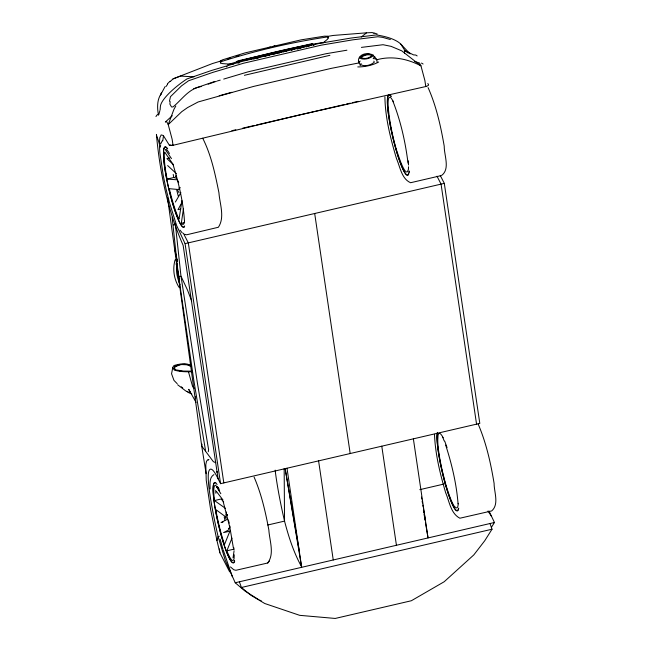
<?xml version="1.0" encoding="UTF-8"?>
<svg xmlns="http://www.w3.org/2000/svg" width="651" height="651" viewBox="0 0 651 651"><rect width="100%" height="100%" fill="white"/><g stroke="black" fill="none" stroke-linecap="round" stroke-linejoin="round"><path stroke-width="0.98" d="M175.851 176.958L176.185 175.29M229.193 528.799L229.518 527.131M384.904 96.853C385.213 117.945 390.584 138.663 396.549 158.779C400.137 166.908 401.504 178.732 410.569 182.728L440.662 175.729M234.262 554.798L234.051 558.721A37.058 5.298 76.9 0 1 226.865 550.795L231.968 538.117M160.113 109.946L160.358 106.731A38.149 10.31 -33.7 0 1 186.91 78.95L211.298 70.544L242.026 61.397L319.787 43.316L351.084 38.043L376.262 34.934A38.149 13.541 2.3 0 1 402.058 45.676M162.766 140.86L163.417 136.205M160.415 147.142L160.651 144.717M208.296 451.729L208.589 449.581L197.489 383.529L181.019 276.244L187.537 290.151L191.728 301.112M158.771 114.633L159.869 110.711M184.184 222.642L181.312 223.309L183.444 208.694M233.042 557.834L234.035 551.096M202.022 444.169L201.72 446.098L206.123 473.708M181.971 200.598L179.033 219.208A38.295 5.468 76.9 0 1 169.309 188.692L178.984 189.571M228.599 528.978L229.298 528.002L229.274 528.962M301.747 47.637L299.688 48.508M176.128 264.379L176.746 260.945M172.702 367.896L171.555 373.78L173.98 380.396L177.186 383.667M291.567 50.29C291.697 49.46 294.252 47.962 294.342 49.167M245.232 60.218L246.9 59.835M156.541 134.399A2.059 1.359 -5.8 0 0 156.427 134.79C159.926 172.605 167.73 210.485 183.134 245.346L218.109 478.867L218.41 478.371A2.059 1.017 -8.4 0 0 218.175 478.664M170.163 101.564L169.887 104.103L171.514 106.943L172.995 106.951C182.06 99.603 188.823 88.341 201.509 86.493M177.031 263.777C175.436 270.743 177.357 278.278 180.042 284.764M269.644 47.629L268.261 47.564L270.425 47.1M273.713 46.563L273.135 46.563M274.689 46.514L274.934 45.887L272.777 46.547M217.133 472.276L216.71 471.446L217.157 472.17A2.059 1.017 -8.4 0 1 217.434 471.772M229.673 571.912L219.867 552.74L216.954 540.566L218.109 536.554A86.062 12.296 76.9 0 1 213.943 517.342L213.202 513.566A86.062 12.296 76.9 0 1 209.557 492.042A44.447 6.347 76.9 0 1 208.873 471.145A65.002 9.285 76.9 0 1 217.686 478.037L220.567 483.669L479.803 423.394L444.308 183.37L440.255 175.453M281.216 52.511C278.864 51.006 273.892 54.513 274.047 53.52M288.19 50.298L283.779 51.128L283.746 51.828M155.955 116.578L156.842 115.154L158.746 114.063M161.481 92.637L160.455 95.152L165.069 86.616M229.974 530.964L224.497 544.553A38.946 5.566 76.9 0 1 215.79 509.546L225.433 516.682M230.478 566.94L233.774 569.755L235.914 570.284L267.74 562.993C274.738 553.667 269.465 540.574 268.863 530.036C265.527 512.012 261.409 493.938 254.085 477.077M160.83 94.2C156.883 100.441 157.192 108.188 158.486 115.186M237.997 61.544L311.951 44.211L237.997 61.544A1.514 0.505 -10.1 0 1 238.347 61.43M260.53 56.889L264.916 55.522A2.14 0.716 -10.1 0 1 266.894 55.498L267.284 55.652M303.976 47.344C303.35 45.603 295.676 47.206 297.865 48.939M297.393 48.003L297.906 49.142M226.385 512.028L226.32 514.046L227.468 515.332M233.091 64.335L222.439 63.611L220.713 63.025L220.168 61.218L222.3 59.908L245.053 52.894L301.201 39.841L324.45 36.163L327.616 36.244L328.169 38.043L327.583 39.166L323.051 42.901M161.082 142.96L162.351 140.657M181.751 202.803L177.983 209.679L180.856 209.012M250.179 59.07L251.864 58.671M175.794 106.04L173.98 109.23L168.218 124.593L172.133 139.233L173.036 145.303A6.209 3.052 -8.4 0 0 171.384 145.49A3.54 1.741 -8.4 0 1 169.358 145.23L163.32 135.506L161.171 134.92L159.821 137.67L159.365 143.586L159.812 152.301L163.287 175.819L166.095 189.14L169.398 202.412L176.633 225.547L185.071 243.637L220.567 483.669M253.784 58.956L256.299 57.418L259.212 57.443M174.696 369.442L174.086 368.36L175.347 366.163L180.644 364.503L188.652 364.861L190.824 366.521M175.363 202.03L180.888 192.623M225.759 514.965L226.076 514.436M306.165 46.66L306.816 46.091M491.407 527.359L494.459 522.493L488.999 511.043M489.991 523.477L492.018 529.222L484.718 540.769L473.814 554.904L444.185 581.742L411.342 600.751L335.224 618.45L299.688 615.333L264.745 603.51L250.781 595.16L241.407 587.487L239.381 581.742M373.153 58.72L374.699 56.385M175.461 176.511L175.933 176.161L175.876 176.6M166.07 86.477L167.567 84.288M361.142 63.578L360.752 64.75C364.894 66.744 371.062 65.287 374.341 62.13L373.812 61.137M174.045 368.279L175.363 366.391L177.992 365.683M404.548 53.122L404.426 49.818L401.96 45.961M268.782 561.723L269.473 560.885M267.74 562.993L268.44 562.147M291.607 50.501L292.6 49.11M254.004 58.842L256.339 57.63L259.244 57.654M167.421 83.816L170.106 81.22M170.22 81.538L173.076 78.861L212.364 63.578L221.869 60.698M172.295 115.723L165.37 122.014L166.754 121.745L168.218 124.593L181.759 111.671L187.521 107.618L198.107 101.979L253.524 86.437L331.278 68.363L359.507 62.813L360.255 65.637M213.919 474.579C209.028 477.606 210.078 484.051 210.102 488.95M208.239 460.054L208.898 459.516L207.702 459.793L206.505 461.331L205.789 464.692L206.229 480.235L210.623 509.448L216.954 540.566M361.281 37.001L366.529 32.827L372.266 32.55L373.959 33.331M228.631 529.938L223.578 532.616L230.267 531.061M227.695 519.116L221.063 522.558L222.976 522.11M358.929 61.747L360.231 61.08M441.508 175.534C450.402 169.073 444.063 155.239 444.226 146.198C440.76 126.245 436.365 106.17 428.081 87.6M173.076 78.861L180.465 76.086L194.047 76.842M208.165 84.166L216.441 81.285M193.689 88.739L214.635 81.513M226.426 66.784L227.069 66.565M297.426 48.215L303.594 46.945M256.185 58.191L258.032 58.208M220.534 61.829C255.583 50.648 291.607 42.242 327.99 36.847M227.826 64.644L237.2 61.707M240.016 60.828C267.976 53.651 296.067 46.286 324.719 42.331M227.573 58.964L230.421 58.102M236.118 56.368L238.974 55.506M217.304 80.984L220.209 80.122M223.716 79.08L248.031 71.846L325.793 53.764L346.918 50.2M244.402 75.313L329.902 55.311M307.223 45.92L309.469 45.399M219.208 95.754L231.748 92.296M263.956 55.945L260.555 56.564M278.498 52.568L274.079 53.415M284.756 51.12L286.627 50.68M292.983 49.199L294.195 48.735M160.984 143.212L159.365 143.586L156.46 135.099M169.358 145.23L170.985 144.856M231.846 130.705L235.792 129.785M242.709 128.182L254.549 125.423M256.527 124.968L344.395 104.534M346.365 104.079L350.319 103.159M352.289 102.703L358.213 101.328M169.756 157.949L166.892 158.616L173.459 164.687M173.467 164.939L164.67 152.025A37.058 5.298 76.9 0 0 167.095 179.066L173.784 177.511L176.445 178.244M178.659 188.188L180.425 187.781M185.071 243.637L444.308 183.37M220.819 493.718L215.758 485.337A36.798 5.257 76.9 0 0 214.464 500.554L221.153 498.992L223.7 502.1M219.306 536.278L218.109 536.554L225.279 560.43L235.223 582.759L244.841 590.921L258.463 599.514M267.756 525.007L284.544 521.109L284.161 468.647M419.797 489.666L444.128 484.01M226.865 550.795L233.554 549.241M235.223 582.759L494.459 522.493M241.407 587.487L492.018 529.222M427.845 83.491L428.602 84.964A3.54 1.741 -8.4 0 1 427.235 86.005A6.209 3.052 -8.4 0 0 425.77 86.542L298.98 115.097L173.036 145.303L172.613 144.473M173.41 224.945L175.396 224.554L175.306 223.798M175.501 225.547L180.978 276.203L179.001 276.594L178.105 272.679L172.124 217.165M264.257 56.23L265.787 56.312M373.031 55.644L374.667 56.751L376.717 59.794C391.69 55.563 407.453 58.785 420.953 65.841L424.875 80.472L425.77 86.542M278.628 52.934L279.336 53.024M177.056 259.603L175.078 259.928C172.425 269.099 173.963 279.214 179.009 287.286M326.55 36.546L333.475 35.423L366.529 32.827M361.419 47.385L383.04 44.716L391.121 46.367L401.757 50.851L420.953 65.841L419.496 62.984L414.711 61.495M284.145 51.649L283.706 51.624M286.196 51.169L286.627 51.201M275.056 53.87L274.388 53.862M251.441 58.85L251.904 58.883M246.941 60.047L245.256 60.104M287.555 50.461L288.23 50.509M279.393 52.414L280.223 52.389M191.988 371.176L183.501 371.07L175.648 369.858L174.134 367.831L175.453 365.935C180.335 364.584 186.764 362.843 190.987 366.594M191.085 365.626C186.121 362.469 179.342 363.99 174.012 365.528L172.548 367.644L174.354 370.061C180.05 371.9 186.21 371.843 192.159 371.737M167.095 179.066L177.422 179.831M179.643 371.16L182.467 371.428M373.69 58.557L376.612 59.184M309.713 45.863L308.224 46.018L307.972 46.587M370.443 54.375C364.861 51.893 356.366 56.189 358.904 62.935M179.017 192.688L177.715 190.45M184.461 234.262L186.609 234.799L218.37 227.256C225.108 217.214 219.68 203.804 218.939 192.769C215.204 174.208 211.315 155.255 202.721 138.24M421.49 63.074L423.085 64.01M373.967 32.949L377.214 34.023M390.356 39.548L382.593 37.351L377.889 36.741L352.72 39.849L321.415 45.131L243.661 63.204L212.934 72.351L188.546 80.765L181.474 85.899L170.481 96.665L169.455 101.222M259.318 600.051L261.222 600.743M177.625 384.749L185.625 390.852L191.817 394.01M215.766 462.706L213.349 461.657L201.72 446.098L167.551 197.823M408.332 53.122L404.393 50.379L413.556 54.896L415.737 55.034L417.153 55.921M214.464 500.554L225.441 508.35M311.503 45.611C310.063 44.683 306.165 45.033 306.239 47.059M187.097 391.373L189.205 392.944M178.708 182.687L178.203 182.003M181.255 386.784L182.728 387.972M194.559 388.452L192.696 386.84L188.489 371.859M167.649 165.557L176.397 173.646M182.353 233.034L180.018 230.112M400.804 44.138L410.146 53.911M175.55 370.305L174.126 368.425M216.466 491.521L223.033 500.049M216.71 486.964L219.631 490.944M313.945 45.619L312.814 43.991A1.514 0.505 -10.1 0 0 311.048 43.877L238.233 60.803A1.514 0.505 -10.1 0 0 237.086 61.593L238.217 63.22M273.249 54.66L272.769 53.968L270.604 54.074L268.912 54.871L269.392 55.563M237.973 61.406L239.096 63.025M171.473 158.592L165.427 149.714A38.946 5.566 76.9 0 1 169.431 153.546M487.973 511.059L491.586 516.479M327.787 37.432L328.169 38.043M393.611 102.02L391.341 98.309A38.946 5.566 76.9 0 0 388.208 107.163L388.956 114.104A37.058 5.298 76.9 0 0 396.679 150.576L399.299 158.226A38.295 5.468 76.9 0 0 407.347 171.758L408.332 169.716A39.548 5.647 76.9 0 0 408.511 166.794M220.347 62.415L220.713 63.025M218.996 489.308L217.515 486.736A39.548 5.647 76.9 0 1 218.931 489.096M225.571 518.237L225.279 517.578M230.104 527.204L229.632 525.634M190.629 392.732L188.692 389.322L196.065 402.351M437.008 176.209L441.061 184.119L476.556 424.151M183.37 233.204L188.318 242.88L223.814 482.912M227.508 515.096L227.289 514.542M478.168 424.086C486.281 442.957 490.773 463.211 494.101 483.416C494.044 492.05 499.358 504.208 491.7 510.929L459.883 518.22C450.704 513.509 449.361 501.36 445.675 492.75C440.076 473.716 435.275 454.186 434.486 434.282M179.31 282.388L179.578 283.03M392.667 100.628C400.601 120.63 405.402 141.845 408.039 163.181M442.753 437.26L444.194 440.914M444.714 441.158L447.05 447.579M445.658 445.04C451.818 464.122 456.506 483.831 458.068 503.858M223.147 549.81L232.35 576.745M173.06 164.557C178.797 183.444 183.509 202.86 184.559 222.626M178.024 181.531L177.886 180.685M223.179 501.644L229.941 527.798L233.375 547.906M179.432 279.084L178.195 274.706L177.031 264.908M220.119 539.183L222.845 548.866M178.317 196.276L176.746 190.222M228.42 520.092L229.217 523.119M174.891 250.163L177.487 261.222M225.742 516.105L226.239 518.245M224.213 516.935L224.88 519.986M376.717 59.794L377.295 62.618M173.207 174.411L173.784 177.511M421.441 497.055L421.783 499.048M422.125 501.042L422.466 503.036M422.808 505.038L423.15 507.031M423.492 509.025L425.372 519.994M299.004 549.371L285.146 468.582L301.576 566.761C293.666 552.471 288.662 536.855 284.544 521.109A86.062 12.296 76.9 0 1 280.378 501.897L279.637 498.121A86.062 12.296 76.9 0 1 275.991 476.597A44.447 6.347 76.9 0 1 275.186 470.144M423.41 510.343L423.752 512.345M424.086 514.347L424.419 516.349M424.753 518.351L425.095 520.352M425.428 522.362L427.943 537.384M205.57 450.801L193.876 380.794L178.114 272.745M413.369 438.839L428.024 537.938M381.779 446.187L396.435 545.278M314.685 213.504L350.189 453.527M318.591 460.875L333.247 559.974M287.001 468.224L301.657 567.314M219.338 548.907L219.867 552.74M195.422 396.394L195.634 398.379M237.2 62.219A1.514 0.505 -10.1 0 1 237.241 61.951M312.277 44.398A1.514 0.505 -10.1 0 1 312.928 44.618M265.689 55.628A2.14 0.716 -10.1 0 1 266.934 55.701M408.625 173.85A41.013 5.859 76.9 0 1 392.284 134.895A41.013 5.859 76.9 0 1 391.072 96.421M409.154 170.977A41.013 5.859 76.9 0 1 408.999 172.328M408.69 174.045A41.314 5.9 76.9 0 1 392.138 134.448A41.314 5.9 76.9 0 1 391.161 96.275M409.194 171.368A41.314 5.9 76.9 0 1 408.901 173.321M408.242 160.797A39.548 5.647 76.9 0 1 408.486 164.996M184.664 225.921A41.013 5.859 76.9 0 1 168.324 186.959A41.013 5.859 76.9 0 1 167.104 148.493M184.363 226.955A41.314 5.9 76.9 0 1 167.576 183.24A41.314 5.9 76.9 0 1 167.722 148.892M184.526 221.071A39.548 5.647 76.9 0 1 181.312 223.309M156.427 134.79A3.54 2.254 -6.3 0 1 156.565 134.554M378.67 62.008A23.656 11.628 -8.4 0 1 357.765 66.923M458.516 508.447A41.013 5.859 76.9 0 1 445.227 483.579A41.013 5.859 76.9 0 1 437.415 432.817M443.144 437.773A39.548 5.647 76.9 0 0 438.017 435.511L437.773 440.068A36.798 5.257 76.9 0 0 442.371 471.104L444.893 481.162A38.946 5.566 76.9 0 0 454.357 506.38L455.969 507.666A37.058 5.298 76.9 0 0 458.239 503.337M458.719 508.089A41.314 5.9 76.9 0 1 445.374 484.328A41.314 5.9 76.9 0 1 437.391 432.37M234.555 560.511A41.013 5.859 76.9 0 1 218.134 523.331A41.013 5.859 76.9 0 1 217.076 484.49M234.685 561.081A41.314 5.9 76.9 0 1 218.923 526.366A41.314 5.9 76.9 0 1 215.806 482.79M233.888 547.849A38.295 5.468 76.9 0 1 234.051 550.022M215.872 493.263A41.314 5.9 76.9 0 1 215.709 490.301M360.174 57.028L359.775 58.199C363.925 60.193 370.094 58.736 373.373 55.579L373.34 55.026C369.304 52.951 363.828 54.684 360.174 57.028M361.793 56.922L361.492 57.801C364.593 59.29 369.198 58.199 371.648 55.84L371.623 55.433C368.612 53.878 364.519 55.172 361.793 56.922"/></g></svg>
